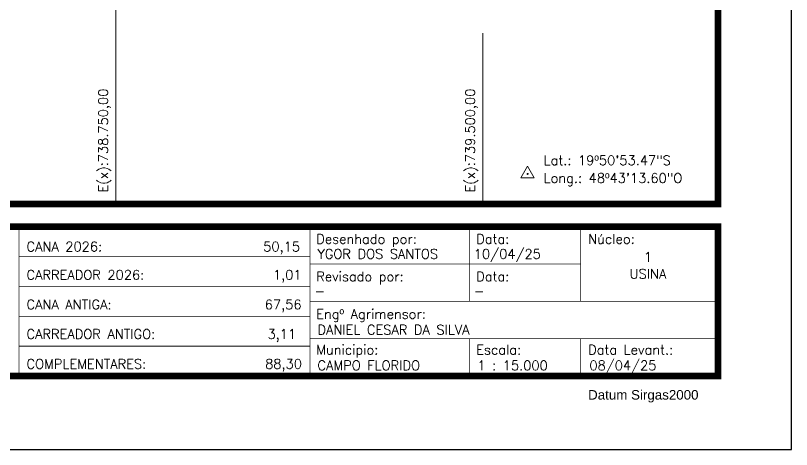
# Model space of a CAD drawing. Header units: millimetres. Extents: x 736981 to 740131, y 7801578 to 7806033.
# Drawn here: x 738545 to 740131, y 7801578 to 7802464 of the extents above; entities that cross this region are included whole.
import ezdxf
from ezdxf.enums import TextEntityAlignment as Align

# ---------------------------------------------------------------- set-up
doc = ezdxf.new("R2010")
doc.units = ezdxf.units.MM
doc.linetypes.add('CONTINUO', pattern=[0])
doc.linetypes.add('LIN0', pattern=[0])
doc.layers.add('MALHA', color=253, linetype='Continuous', lineweight=13)
doc.layers.add('MARGEM', color=7, linetype='CONTINUO')
doc.layers.add('TEXTO', color=7, linetype='Continuous')
doc.styles.add('marcelo', font='arial.ttf')
doc.styles.add('ROMANS', font='', dxfattribs={"height": 0.2})
doc.styles.add('SIMPLEX', font='simplex', dxfattribs={"height": 0.2})
doc.styles.get('ROMANS').set_extended_font_data('romans.shx')

msp = doc.modelspace()

# ---------------------------------------------------------------- linework, layer by layer
at = {"layer": 'MALHA'}
for points in [[(738750, 7802079.5), (738750, 7802538.7)], [(739500, 7802079.5), (739500, 7802428)]]:
    msp.add_lwpolyline(points, dxfattribs=at)
at = {"layer": 'MARGEM', "color": 174, "linetype": 'LIN0'}
for p, q in [((740130.6, 7801578), (740130.6, 7806033)), ((736980.6, 7801578), (740130.6, 7801578))]:
    msp.add_line(p, q, dxfattribs=at)
at = {"layer": 'MARGEM', "color": 174, "linetype": 'LIN0', "const_width": 13.6, "flags": 128}
for points in [[(739980.6, 7802079.5), (739980.6, 7805883), (737130.6, 7805883), (737130.6, 7802079.5)], [(737130.6, 7802032.9), (739980.6, 7802032.9), (739980.6, 7801728), (737130.6, 7801728)]]:
    msp.add_lwpolyline(points, close=True, dxfattribs=at)
at = {"layer": 'MARGEM', "color": 174, "linetype": 'LIN0', "const_width": 1.51, "flags": 128}
for points in [[(738551.7, 7802032.9), (738551.7, 7801731.7)], [(739146.7, 7802032.9), (739146.7, 7801731.7)], [(739472.1, 7801880.4), (739472.1, 7802032.9)], [(739699.7, 7801880.4), (739699.7, 7802032.9)], [(738551.7, 7801971.9), (739146.7, 7801971.9)], [(739146.7, 7801956.7), (739699.7, 7801956.7)], [(738551.7, 7801910.9), (739146.7, 7801910.9)], [(739146.7, 7801880.4), (739980.8, 7801880.4)], [(738551.7, 7801849.9), (739146.7, 7801849.9)], [(739146.7, 7801804.2), (739980.7, 7801804.2)], [(739472.1, 7801804.2), (739472.1, 7801728.6)], [(739699.7, 7801804.2), (739699.7, 7801728.6)], [(738551.7, 7801788.9), (739146.7, 7801788.9)]]:
    msp.add_lwpolyline(points, dxfattribs=at)
at = {"layer": 'TEXTO', "color": 7, "lineweight": 9, "flags": 128}
msp.add_lwpolyline([(739577.8, 7802132.9), (739605, 7802132.9), (739591.4, 7802156.4)], close=True, dxfattribs=at)
at = {"layer": 'TEXTO', "color": 7, "lineweight": 9, "const_width": 2.12, "flags": 128}
msp.add_lwpolyline([(739590.3, 7802140.8, -1), (739592.5, 7802140.8, -1)], format="xyb", close=True, dxfattribs=at)

# ---------------------------------------------------------------- texts
at = {"layer": 'MALHA', "char_height": 19.5, "width": 227.854, "attachment_point": 1, "rotation": 90, "style": 'ROMANS'}
for s, insert in [('E(x):738.750,00', (738714.3, 7802102.7, 1127.4)), ('E(x):739.500,00', (739464.3, 7802102.7, 1127.4))]:
    msp.add_mtext(s, dxfattribs=dict(at, insert=insert))
at = {"layer": 'MARGEM', "linetype": 'Continuous', "lineweight": 9}
for s, style, p in [('Desenhado por:', 'SIMPLEX', (739159.3, 7802017.6)), ('Data:', 'SIMPLEX', (739486.3, 7802017.6)), ('Núcleo:', 'SIMPLEX', (739715, 7802017.6)), ('Revisado por:', 'SIMPLEX', (739159.3, 7801941)), ('Data:', 'SIMPLEX', (739486.3, 7801941)), ('Engº Agrimensor:', 'SIMPLEX', (739159.3, 7801864.4)), ('Municipio:', 'SIMPLEX', (739159.3, 7801791.5)), ('Escala:', 'SIMPLEX', (739486.3, 7801791.5)), ('Data Levant.:', 'SIMPLEX', (739715, 7801791.5)), ('Datum Sirgas2000', 'marcelo', (739715, 7801699.3))]:
    msp.add_text(s, height=19.5, dxfattribs=dict(at, style=style)).set_placement(p, align=Align.TOP_LEFT)
at = {"layer": 'MARGEM', "color": 7, "linetype": 'Continuous', "style": 'SIMPLEX'}
for s, p in [('CANA 2026:', (738567.2, 7802002)), ('CARREADOR 2026:', (738567.2, 7801944.3)), ('CANA ANTIGA:', (738567.2, 7801883.8)), ('CARREADOR ANTIGO:', (738567.2, 7801823.4)), ('COMPLEMENTARES:', (738567.2, 7801762.4))]:
    msp.add_text(s, height=19.5, dxfattribs=at).set_placement(p, align=Align.TOP_LEFT)
for s, p in [('50,15', (739126.3, 7802002)), ('1,01', (739129.4, 7801944.3)), ('67,56', (739129.4, 7801883.8)), ('3,11', (739118.2, 7801823.4)), ('88,30', (739130.2, 7801762.4))]:
    msp.add_text(s, height=19.5, dxfattribs=at).set_placement(p, align=Align.TOP_RIGHT)
at = {"layer": 'MARGEM', "linetype": 'Continuous', "style": 'SIMPLEX'}
for s, p in [('YGOR DOS SANTOS', (739161.8, 7801987)), ('10/04/25', (739481.4, 7801987)), ('-', (739156, 7801910.8)), ('-', (739481.4, 7801910.8)), ('DANIEL CESAR DA SILVA', (739161.8, 7801832.3)), ('CAMPO FLORIDO', (739161.8, 7801759.4)), ('1 : 15.000', (739488.8, 7801759.4)), ('08/04/25', (739717.6, 7801759.4))]:
    msp.add_text(s, height=19.5, dxfattribs=at).set_placement(p, align=Align.TOP_LEFT)
for s, p in [('1', (739837.3, 7801980.7)), ('USINA', (739837.3, 7801946.3))]:
    msp.add_text(s, height=19.5, dxfattribs=at).set_placement(p, align=Align.TOP_CENTER)
at = {"layer": 'TEXTO', "linetype": 'ByBlock', "style": 'SIMPLEX'}
for s, p in [('Lat.: 19º50\'53.47"S', (739624.1, 7802158.7)), ('Long.: 48º43\'13.60"O', (739624.1, 7802122.5))]:
    msp.add_text(s, height=19.5, dxfattribs=at).set_placement(p)

doc.saveas('drawing.dxf')
